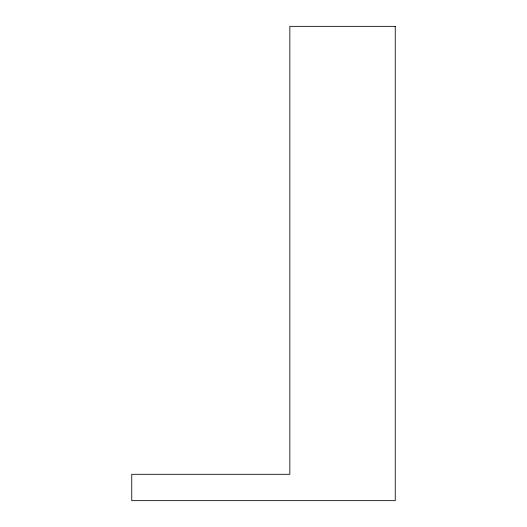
<?xml version="1.0" encoding="UTF-8"?>
<svg xmlns="http://www.w3.org/2000/svg" width="527" height="527" viewBox="0 0 527 527"><rect width="100%" height="100%" fill="white"/><g stroke="black" fill="none" stroke-linecap="round" stroke-linejoin="round"><path stroke-width="0.79" d="M395.25 26.35L289.85 26.35L289.85 474.3L131.75 474.3L131.75 500.65L395.25 500.65L395.25 26.35"/></g></svg>
